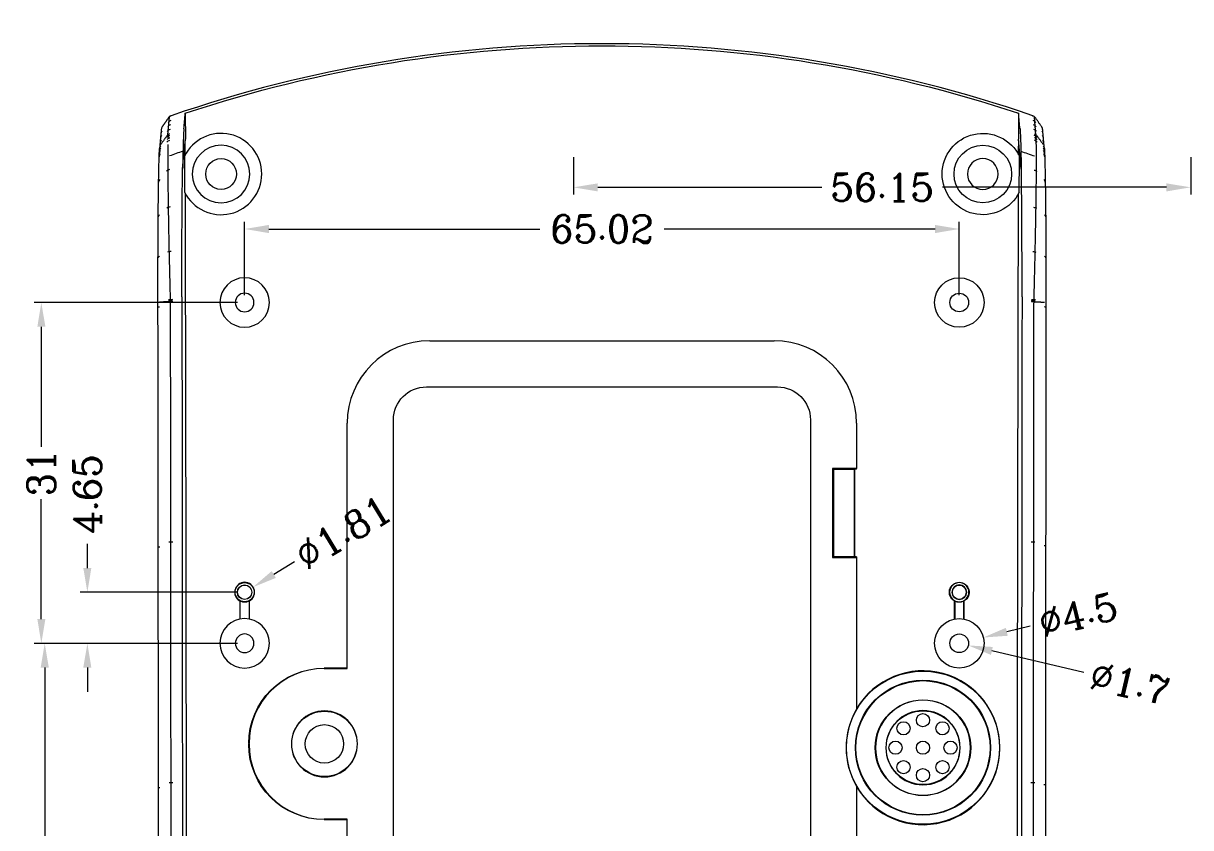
# Model space of a CAD drawing. Header units: millimetres. Extents: x -1138 to -733, y -1269 to -837.
# Drawn here: x -934.8 to -828.6, y -1135.9 to -1062.8 of the extents above; entities that cross this region are included whole.
import ezdxf

# ---------------------------------------------------------------- set-up
doc = ezdxf.new("R2010")
doc.units = ezdxf.units.MM
doc.layers.get('0').update_dxf_attribs({"linetype": 'CONTINUOUS'})
doc.layers.get('Defpoints').update_dxf_attribs({"linetype": 'CONTINUOUS'})
doc.layers.add('71', color=7, linetype='CONTINUOUS', true_color=0xffffff)
doc.styles.add('ROMANC', font='romanc.shx', dxfattribs={"bigfont": 'gbcbig.shx'})
doc.dimstyles.new('YanXiu', dxfattribs={"dimtxt": 2.5, "dimasz": 2.2, "dimexe": 0.66, "dimexo": 0.66, "dimgap": 0.66, "dimtad": 0, "dimdsep": 46, "dimtxsty": 'ROMANC', "dimcen": 0, "dimclrd": 256, "dimclre": 131, "dimclrt": 42, "dimazin": 2, "dimtfac": 1, "dimtofl": 0, "dimtmove": 0, "dimatfit": 3, "dimfxl": 0, "dimlwd": 5, "dimlwe": 5, "dimarcsym": 0})

# ---------------------------------------------------------------- blocks, each defined once
blk = doc.blocks.new('*D0')
at = {"color": 131, "lineweight": 5}
for p, q in [((665.3, -765.47), (665.3, -768.86)), ((721.45, -765.47), (721.45, -768.86))]:
    blk.add_line(p, q, dxfattribs=at)
at = {"lineweight": 5}
for p, q in [((667.5, -768.2), (687.89, -768.2)), ((719.25, -768.2), (698.86, -768.2))]:
    blk.add_line(p, q, dxfattribs=at)
for points in [[(667.5, -767.84), (667.5, -768.57), (665.3, -768.2)], [(719.25, -767.84), (719.25, -768.57), (721.45, -768.2)]]:
    blk.add_solid(points)
at = {"layer": 'Defpoints', "color": 0}
for p in [(665.3, -764.81), (721.45, -764.81), (721.45, -768.2)]:
    blk.add_point(p, dxfattribs=at)
at = {"color": 42, "insert": (693.38, -768.2), "char_height": 2.5, "attachment_point": 5, "style": 'ROMANC'}
blk.add_mtext('56.15', dxfattribs=at)
blk = doc.blocks.new('*D18')
at = {"lineweight": 5}
blk.add_line((639.91, -802.28), (638.03, -803.42), dxfattribs=at)
blk.add_solid([(637.84, -803.11), (638.22, -803.73), (636.15, -804.56)])
at = {"layer": 'Defpoints', "color": 0}
for p in [(636.15, -804.56), (634.6, -805.5)]:
    blk.add_point(p, dxfattribs=at)
at = {"color": 42, "insert": (644.34, -799.59), "char_height": 2.5, "attachment_point": 5, "rotation": 31.2642, "style": 'ROMANC'}
blk.add_mtext('∅1.81', dxfattribs=at)
blk = doc.blocks.new('*D24')
at = {"color": 131, "lineweight": 5}
for p, q in [((634.72, -809.68), (616.53, -809.68)), ((634.72, -851.68), (616.53, -851.68))]:
    blk.add_line(p, q, dxfattribs=at)
at = {"lineweight": 5}
for p, q in [((617.19, -811.88), (617.19, -827.93)), ((617.19, -849.48), (617.19, -833.42))]:
    blk.add_line(p, q, dxfattribs=at)
for points in [[(616.82, -811.88), (617.56, -811.88), (617.19, -809.68)], [(616.82, -849.48), (617.56, -849.48), (617.19, -851.68)]]:
    blk.add_solid(points)
at = {"layer": 'Defpoints', "color": 0}
for p in [(617.19, -809.68), (635.38, -809.68), (635.38, -851.68)]:
    blk.add_point(p, dxfattribs=at)
at = {"color": 42, "insert": (617.19, -830.68), "char_height": 2.5, "attachment_point": 5, "rotation": 90, "style": 'ROMANC'}
blk.add_mtext('42', dxfattribs=at)
blk = doc.blocks.new('*D25')
at = {"lineweight": 5}
for p, q in [((621.07, -802.83), (621.07, -800.63)), ((621.07, -811.88), (621.07, -814.08))]:
    blk.add_line(p, q, dxfattribs=at)
at = {"color": 131, "lineweight": 5}
for p, q in [((634.72, -805.03), (620.41, -805.03)), ((630.23, -809.68), (620.41, -809.68))]:
    blk.add_line(p, q, dxfattribs=at)
for points in [[(620.7, -802.83), (621.43, -802.83), (621.07, -805.03)], [(620.7, -811.88), (621.43, -811.88), (621.07, -809.68)]]:
    blk.add_solid(points)
at = {"layer": 'Defpoints', "color": 0}
for p in [(621.07, -805.03), (635.38, -805.03), (630.89, -809.68)]:
    blk.add_point(p, dxfattribs=at)
at = {"color": 42, "insert": (621.07, -796.1), "char_height": 2.5, "attachment_point": 5, "rotation": 90, "style": 'ROMANC'}
blk.add_mtext('4.65', dxfattribs=at)
blk = doc.blocks.new('*D26')
at = {"lineweight": 5}
blk.add_line((706.86, -808.11), (704.72, -808.63), dxfattribs=at)
blk.add_solid([(704.64, -808.27), (704.81, -808.99), (702.58, -809.15)])
at = {"layer": 'Defpoints', "color": 0}
for p in [(702.58, -809.15), (698.21, -810.21)]:
    blk.add_point(p, dxfattribs=at)
at = {"color": 42, "insert": (711.2, -807.06), "char_height": 2.5, "attachment_point": 5, "rotation": 13.6211, "style": 'ROMANC'}
blk.add_mtext('∅4.5', dxfattribs=at)
blk = doc.blocks.new('*D27')
at = {"lineweight": 5}
blk.add_line((711.72, -812.33), (703.37, -810.37), dxfattribs=at)
blk.add_solid([(703.45, -810.01), (703.28, -810.73), (701.22, -809.87)])
at = {"layer": 'Defpoints', "color": 0}
for p in [(699.57, -809.48), (701.22, -809.87)]:
    blk.add_point(p, dxfattribs=at)
at = {"color": 42, "insert": (715.9, -813.3), "char_height": 2.5, "attachment_point": 5, "rotation": 346.8345, "style": 'ROMANC'}
blk.add_mtext('∅1.7', dxfattribs=at)
blk = doc.blocks.new('*D28')
at = {"color": 131, "lineweight": 5}
for p, q in [((635.38, -778.02), (635.38, -771.33)), ((700.4, -778.02), (700.4, -771.33))]:
    blk.add_line(p, q, dxfattribs=at)
at = {"lineweight": 5}
for p, q in [((637.58, -771.99), (662.23, -771.99)), ((698.2, -771.99), (673.55, -771.99))]:
    blk.add_line(p, q, dxfattribs=at)
for points in [[(637.58, -771.62), (637.58, -772.36), (635.38, -771.99)], [(698.2, -771.62), (698.2, -772.36), (700.4, -771.99)]]:
    blk.add_solid(points)
at = {"layer": 'Defpoints', "color": 0}
for p in [(700.4, -771.99), (635.38, -778.68), (700.4, -778.68)]:
    blk.add_point(p, dxfattribs=at)
at = {"color": 42, "insert": (667.89, -771.99), "char_height": 2.5, "attachment_point": 5, "style": 'ROMANC'}
blk.add_mtext('65.02', dxfattribs=at)
blk = doc.blocks.new('*D29')
at = {"color": 131, "lineweight": 5}
for p, q in [((634.72, -778.68), (616.22, -778.68)), ((631.42, -809.68), (616.22, -809.68))]:
    blk.add_line(p, q, dxfattribs=at)
at = {"lineweight": 5}
for p, q in [((616.88, -780.88), (616.88, -791.79)), ((616.88, -807.48), (616.88, -796.56))]:
    blk.add_line(p, q, dxfattribs=at)
for points in [[(616.52, -780.88), (617.25, -780.88), (616.88, -778.68)], [(616.52, -807.48), (617.25, -807.48), (616.88, -809.68)]]:
    blk.add_solid(points)
at = {"layer": 'Defpoints', "color": 0}
for p in [(616.88, -778.68), (635.38, -778.68), (632.08, -809.68)]:
    blk.add_point(p, dxfattribs=at)
at = {"color": 42, "insert": (616.88, -794.18), "char_height": 2.5, "attachment_point": 5, "rotation": 90, "style": 'ROMANC'}
blk.add_mtext('31', dxfattribs=at)

msp = doc.modelspace()

# ---------------------------------------------------------------- linework, layer by layer
at = {"layer": '71', "color": 7, "linetype": 'Continuous', "lineweight": 0}
for p, q in [((-921.68, -1072.897), (-921.53, -1071.262)), ((-921.53, -1071.243), (-921.533, -1071.251)), ((-920.099, -1070.937), (-920.094, -1073.292)), ((-844.28, -1070.937), (-844.285, -1073.292)), ((-843.003, -1071.167), (-843.001, -1071.162)), ((-842.7, -1072.897), (-842.849, -1071.262)), ((-921.533, -1073.276), (-921.647, -1072.873)), ((-842.689, -1073.763), (-842.702, -1072.895)), ((-897.864, -1091.629), (-866.516, -1091.629)), ((-898.164, -1095.829), (-866.216, -1095.829)), ((-905.364, -1121.45), (-905.364, -1099.129)), ((-901.164, -1157.776), (-901.164, -1098.829)), ((-863.216, -1098.829), (-863.216, -1157.776)), ((-859.016, -1099.129), (-859.016, -1103.263)), ((-861.216, -1103.263), (-861.216, -1111.343)), ((-859.016, -1103.263), (-861.216, -1103.263)), ((-861.216, -1103.307), (-861.096, -1103.307)), ((-861.087, -1103.334), (-861.096, -1103.307)), ((-859.216, -1103.334), (-861.087, -1103.334)), ((-861.087, -1111.271), (-861.087, -1103.334)), ((-859.216, -1103.334), (-859.189, -1103.307)), ((-859.216, -1111.271), (-859.216, -1103.334)), ((-859.016, -1103.307), (-859.189, -1103.307)), ((-859.189, -1111.298), (-859.189, -1103.307)), ((-859.016, -1103.307), (-859.016, -1103.263)), ((-861.096, -1111.298), (-861.216, -1111.298)), ((-861.216, -1111.343), (-859.016, -1111.343)), ((-861.096, -1111.298), (-861.087, -1111.271)), ((-861.087, -1111.271), (-859.216, -1111.271)), ((-859.216, -1111.271), (-859.189, -1111.298)), ((-859.016, -1111.298), (-859.189, -1111.298)), ((-859.016, -1111.298), (-859.016, -1111.343)), ((-859.016, -1111.343), (-859.016, -1125.163)), ((-915.15, -1115.293), (-915.15, -1116.95)), ((-915.104, -1116.941), (-915.104, -1115.292)), ((-914.295, -1115.292), (-914.295, -1116.941)), ((-914.249, -1116.95), (-914.249, -1115.293)), ((-850.13, -1115.293), (-850.13, -1116.95)), ((-850.085, -1115.292), (-850.085, -1116.941)), ((-849.275, -1116.941), (-849.275, -1115.292)), ((-849.23, -1116.95), (-849.23, -1115.293)), ((-905.364, -1121.42), (-907.472, -1121.42)), ((-907.472, -1121.45), (-905.364, -1121.45)), ((-912.295, -1123.447), (-912.316, -1123.426)), ((-914.322, -1128.27), (-914.322, -1128.335)), ((-914.293, -1128.335), (-914.293, -1128.27)), ((-912.316, -1133.179), (-912.295, -1133.158)), ((-859.016, -1132.141), (-859.016, -1145.263)), ((-905.364, -1135.156), (-907.472, -1135.156)), ((-907.472, -1135.185), (-905.364, -1135.185)), ((-905.364, -1157.476), (-905.364, -1135.156))]:
    msp.add_line(p, q, dxfattribs=at)
at = {"layer": '71', "color": 7, "linetype": 'Continuous', "lineweight": 0, "extrusion": (0, 0, -1)}
for centre, radius in [((916.842, -1076.468), 2.62), ((847.538, -1076.468), 1.4), ((914.699, -1088.154), 2.25), ((914.699, -1088.154), 0.85), ((849.68, -1114.509), 0.874), ((849.68, -1114.509), 0.659), ((914.699, -1119.154), 2.25), ((914.699, -1119.154), 0.85), ((852.982, -1128.652), 4.324), ((907.44, -1128.303), 3.005), ((852.982, -1128.652), 3.376)]:
    msp.add_circle(centre, radius, dxfattribs=at)
at = {"layer": '71', "color": 7, "linetype": 'Continuous', "lineweight": 0}
for centre, radius in [((-847.538, -1076.468), 2.62), ((-916.842, -1076.468), 1.4), ((-849.68, -1088.154), 2.25), ((-849.68, -1088.154), 0.85), ((-914.699, -1114.509), 0.874), ((-914.699, -1114.509), 0.659), ((-914.699, -1114.509), 0.65), ((-849.68, -1114.509), 0.65), ((-849.68, -1119.154), 2.25), ((-849.68, -1119.154), 0.85), ((-852.982, -1128.652), 6.962), ((-852.982, -1128.652), 6.147), ((-852.982, -1128.652), 6.1), ((-852.982, -1128.652), 4.35), ((-907.44, -1128.303), 2.974), ((-852.982, -1128.652), 3.35), ((-852.982, -1126.152), 0.6), ((-907.44, -1128.303), 1.75), ((-854.749, -1126.884), 0.6), ((-851.214, -1126.884), 0.6), ((-855.482, -1128.652), 0.6), ((-852.982, -1128.652), 0.6), ((-850.482, -1128.652), 0.6), ((-854.749, -1130.42), 0.6), ((-851.214, -1130.42), 0.6), ((-852.982, -1131.152), 0.6)]:
    msp.add_circle(centre, radius, dxfattribs=at)
at = {"layer": '71', "color": 7, "linetype": 'Continuous', "lineweight": 0, "extrusion": (0, 0, -1)}
for centre, radius, start, end in [((882.19, -1185.062), 120.256, 71.62475, 108.37525), ((847.538, -1076.468), 3.7, 206.25343, 154.06761), ((898.164, -1098.829), 3, 0, 90), ((866.216, -1098.829), 3, 90, 180), ((849.68, -1114.509), 0.905, 299.84461, 240.15539), ((907.472, -1128.27), 6.85, 0, 90), ((852.982, -1128.652), 6.97, 329.96663, 30.03337), ((907.472, -1128.335), 6.85, 270, 0)]:
    msp.add_arc(centre, radius, start, end, dxfattribs=at)
at = {"layer": '71', "color": 7, "linetype": 'Continuous', "lineweight": 0}
for centre, radius, start, end in [((-882.19, -1185.062), 120.452, 71.01349, 108.98905), ((-916.842, -1076.468), 3.7, 206.25343, 154.06761), ((-897.864, -1099.129), 7.5, 90, 180), ((-866.516, -1099.129), 7.5, 0, 90), ((-914.699, -1114.509), 0.905, 299.84461, 240.15539), ((-914.699, -1114.509), 0.882, 242.67679, 297.32321), ((-849.68, -1114.509), 0.882, 242.67679, 297.32321), ((-907.472, -1128.27), 6.82, 90, 180), ((-852.982, -1128.652), 7, 210.45086, 149.54914), ((-907.472, -1128.335), 6.82, 180, 270)]:
    msp.add_arc(centre, radius, start, end, dxfattribs=at)
for centre, major_axis, ratio, start_param, end_param in [((-921.251, -1072.051), (-0.498, 0.045), 0.9818134, 5.1285028, 5.7538149), ((-921.216, -1071.636), (0.107, 0.488), 0.9945882, 0.5498883, 1.1765381), ((-921.226, -1071.64), (-0.274, 0.418), 0.9675276, 0.0010524, 0.254086), ((-843.166, -1071.639), (0.494, -0.079), 0.990581, 0.7761424, 1.4001627), ((-843.166, -1071.641), (0.5, -0.007), 0.9867628, 0.6329039, 1.257648), ((-843.166, -1071.638), (0.468, -0.177), 0.9932877, 0.977823, 1.6016474), ((-843.165, -1071.637), (0.401, -0.298), 0.9948868, 1.2524979, 1.8766494), ((-843.164, -1071.635), (-0.4, 0.301), 0.9999996, 4.3978316, 5.0264565), ((-843.129, -1072.051), (-0.498, -0.045), 0.9818134, 3.6709631, 4.2962751), ((-921.824, -1072.862), (0.498, -0.044), 0.9818482, 2.6097849, 3.1420667), ((-921.789, -1072.462), (0.498, -0.044), 0.9818691, 2.6091602, 3.141678), ((-921.325, -1072.87), (-0.498, 0.045), 0.9817692, 5.13121, 5.7551307), ((-921.288, -1072.461), (-0.498, 0.045), 0.9817914, 5.1298519, 5.7544706), ((-843.092, -1072.461), (-0.498, -0.045), 0.9817914, 3.6703074, 4.2949261), ((-843.055, -1072.87), (-0.498, -0.045), 0.9817692, 3.6696473, 4.293568), ((-842.592, -1072.452), (0.496, 0.059), 0.9898152, 6.2352782, 6.7808182), ((-842.556, -1072.856), (0.498, 0.044), 0.9818486, 6.2822162, 6.8150025), ((-921.894, -1073.664), (0.498, -0.044), 0.9818058, 2.6110463, 3.1424612), ((-921.859, -1073.263), (0.498, -0.044), 0.9818271, 2.6104136, 3.142502), ((-921.379, -1073.855), (-0.5, 0.008), 0.9303041, 5.0407402, 5.6744771), ((-921.374, -1073.619), (-0.5, 0.012), 0.9513619, 5.0566559, 5.686348), ((-921.368, -1073.424), (-0.5, 0.019), 0.9688124, 5.0758871, 5.7020652), ((-843.012, -1073.422), (-0.5, -0.019), 0.9690398, 3.7224521, 4.348583), ((-843.006, -1073.613), (-0.5, -0.012), 0.951928, 3.7380243, 4.3676052), ((-843.001, -1073.844), (-0.5, -0.008), 0.9313096, 3.7498518, 4.3833989), ((-842.521, -1073.259), (0.498, 0.044), 0.9818274, 6.2823918, 6.8143707), ((-842.485, -1073.662), (0.498, 0.044), 0.9818059, 6.2830557, 6.8137348), ((-921.971, -1074.9), (0.5, -0.017), 0.9018572, 2.5448885, 3.1819995), ((-921.96, -1074.609), (0.5, -0.02), 0.9287317, 2.5564615, 3.188683), ((-921.95, -1074.39), (0.499, -0.025), 0.9498606, 2.5691656, 3.1974384), ((-921.94, -1074.209), (0.499, -0.032), 0.9674611, 2.5857763, 3.2106239), ((-921.93, -1074.067), (0.498, -0.043), 0.9812492, 2.6103166, 3.2322642), ((-842.44, -1074.204), (0.499, 0.032), 0.9679744, 6.2136112, 6.8383555), ((-842.429, -1074.386), (0.499, 0.025), 0.9502839, 6.2271082, 6.8553005), ((-842.419, -1074.606), (0.5, 0.02), 0.9289784, 6.2360162, 6.8681922), ((-842.409, -1074.9), (0.5, 0.017), 0.901855, 6.2427789, 6.8798903), ((-921.396, -1076.434), (-0.5, 0), 0.7536853, 4.9689984, 5.6337026), ((-842.983, -1076.498), (-0.5, 0), 0.7495237, 3.7917392, 4.4571612), ((-922.024, -1077.204), (0.5, -0.008), 0.7416586, 2.5028722, 3.1676138), ((-842.355, -1077.204), (0.5, 0.008), 0.7416638, 6.257164, 6.9219047), ((-921.38, -1079.728), (-0.5, -0.004), 0.5458574, 4.893821, 5.5951453), ((-843, -1079.783), (-0.5, 0.004), 0.542463, 3.8302368, 4.5321712), ((-922.062, -1080.349), (0.5, -0.004), 0.5330466, 2.4608907, 3.1622213), ((-842.318, -1080.349), (0.5, 0.004), 0.5330633, 6.2625564, 6.9638841), ((-922.082, -1084.074), (0.5, -0.001), 0.2981473, 2.4148942, 3.1598776), ((-921.334, -1083.669), (-0.5, -0.007), 0.3080953, 4.8075393, 5.5528474), ((-843.046, -1083.701), (-0.5, 0.007), 0.3062483, 3.8722805, 4.6179418), ((-842.297, -1084.074), (0.5, 0.001), 0.298176, 6.2649002, 7.0098781), ((-922.084, -1088.583), (0.5, 0.001), 0.054255, 2.3648955, 3.1590717), ((-921.262, -1087.925), (-0.5, -0.01), 0.0597175, 4.7132881, 5.5074021), ((-921.26, -1088.033), (-0.5, -0.01), 0.0546534, 4.7112557, 5.5061721), ((-921.26, -1088.054), (-0.5, -0.011), 0.0546353, 4.7111908, 5.5058894), ((-921.259, -1088.074), (-0.5, -0.012), 0.0546171, 4.7111258, 5.5056081), ((-921.259, -1088.094), (-0.5, -0.012), 0.0545991, 4.7110725, 5.5053381), ((-843.12, -1088.033), (0.5, -0.01), 0.054653, 0.7770188, 1.5719309), ((-843.12, -1088.054), (0.5, -0.011), 0.0546349, 0.7773014, 1.5719958), ((-843.12, -1088.074), (0.5, -0.012), 0.0546167, 0.7775828, 1.5720608), ((-843.119, -1088.013), (0.5, -0.01), 0.0546711, 0.776735, 1.5718661), ((-843.117, -1087.926), (-0.5, 0.01), 0.0596803, 3.9173828, 4.7115044), ((-842.295, -1088.579), (0.5, -0.001), 0.0542577, 6.2657063, 7.0598825), ((-922.058, -1110.43), (0.5, 0), 0.0363802, 2.3649096, 3.1590575), ((-921.232, -1109.971), (-0.5, 0), 0.0367289, 4.7123537, 5.5065021), ((-843.147, -1109.971), (-0.5, 0), 0.0367289, 3.9182759, 4.7124242), ((-842.321, -1110.295), (0.5, 0), 0.0364907, 6.2657204, 7.0598684), ((-921.217, -1131.858), (-0.5, 0), 0.0188348, 4.7123797, 5.5065107), ((-843.163, -1131.858), (-0.5, 0), 0.0188349, 3.9182672, 4.7123982), ((-842.337, -1132.025), (0.5, 0), 0.0187128, 6.265729, 7.0598599), ((-922.043, -1132.292), (0.5, 0), 0.0184944, 2.3649182, 3.1590489)]:
    msp.add_ellipse(centre, major_axis=major_axis, ratio=ratio, start_param=start_param, end_param=end_param, dxfattribs=at)
at = {"layer": '71', "color": 7, "linetype": 'Continuous', "lineweight": 0, "extrusion": (0, 0, -1)}
for centre, major_axis, start_param, end_param in [((-915.153, -1114.509), (0.906, 0), 1.5176218, 1.5677179), ((-914.246, -1114.509), (-0.906, 0), 4.7154674, 4.7655635), ((-850.133, -1114.509), (0.906, 0), 1.5176218, 1.5677179), ((-849.227, -1114.509), (-0.906, 0), 4.7154674, 4.7655635)]:
    msp.add_ellipse(centre, major_axis=major_axis, ratio=0.8660474, start_param=start_param, end_param=end_param, dxfattribs=at)
at = {"layer": '71', "color": 7, "linetype": 'Continuous', "lineweight": 0}
for points, degree in [([(-921.593, -1071.302), (-921.895, -1071.732), (-922.197, -1072.162)], 2), ([(-921.622, -1071.351), (-921.61, -1071.328), (-921.599, -1071.309), (-921.588, -1071.295)], 3), ([(-920.226, -1072.36), (-920.184, -1071.885), (-920.141, -1071.411), (-920.099, -1070.937)], 3), ([(-844.154, -1072.36), (-844.196, -1071.885), (-844.238, -1071.411), (-844.28, -1070.937)], 3), ([(-842.845, -1071.256), (-842.844, -1071.259), (-842.843, -1071.262), (-842.842, -1071.265)], 3), ([(-842.183, -1072.162), (-842.754, -1071.348)], 1), ([(-922.286, -1072.41), (-922.357, -1073.215), (-922.428, -1074.021)], 2), ([(-920.226, -1072.36), (-920.242, -1072.542), (-920.257, -1072.838), (-920.272, -1073.247)], 3), ([(-844.154, -1072.36), (-844.137, -1072.542), (-844.122, -1072.838), (-844.108, -1073.247)], 3), ([(-841.952, -1074.021), (-842.023, -1073.215), (-842.093, -1072.411)], 2), ([(-921.77, -1072.993), (-922.338, -1073.78)], 1), ([(-921.524, -1072.812), (-921.622, -1072.845), (-921.709, -1072.909), (-921.769, -1072.992)], 3), ([(-920.338, -1076.034), (-920.257, -1075.118), (-920.176, -1074.204), (-920.094, -1073.292)], 3), ([(-920.101, -1074.717), (-920.103, -1074.282), (-920.104, -1073.847), (-920.105, -1073.412)], 3), ([(-844.042, -1076.034), (-844.123, -1075.118), (-844.204, -1074.204), (-844.285, -1073.292)], 3), ([(-844.278, -1074.717), (-844.277, -1074.282), (-844.276, -1073.847), (-844.274, -1073.412)], 3), ([(-842.856, -1072.811), (-842.757, -1072.844), (-842.67, -1072.909), (-842.61, -1072.993)], 3), ([(-842.61, -1072.993), (-842.042, -1073.78)], 1), ([(-922.47, -1074.865), (-922.457, -1074.5), (-922.444, -1074.23), (-922.429, -1074.066)], 3), ([(-920.305, -1074.389), (-920.715, -1074.532), (-921.125, -1074.677), (-921.533, -1074.825)], 3), ([(-844.075, -1074.389), (-843.664, -1074.532), (-843.255, -1074.677), (-842.846, -1074.825)], 3), ([(-841.95, -1074.066), (-841.936, -1074.23), (-841.922, -1074.5), (-841.91, -1074.865)], 3), ([(-920.169, -1074.85), (-920.166, -1075.935), (-920.163, -1077.02), (-920.16, -1078.105)], 3), ([(-844.22, -1078.105), (-844.217, -1077.02), (-844.213, -1075.935), (-844.21, -1074.85)], 3), ([(-920.347, -1076.037), (-920.344, -1076.036), (-920.341, -1076.035), (-920.338, -1076.034)], 3), ([(-844.033, -1076.037), (-844.036, -1076.036), (-844.039, -1076.035), (-844.042, -1076.034)], 3), ([(-919.992, -1172.528), (-919.972, -1141.097), (-920.005, -1109.667), (-920.092, -1078.237)], 3), ([(-844.387, -1172.528), (-844.407, -1141.097), (-844.374, -1109.667), (-844.288, -1078.237)], 3), ([(-922.542, -1175.506), (-922.529, -1146.379), (-922.543, -1117.235), (-922.585, -1088.147)], 3), ([(-921.615, -1088.08), (-922.441, -1088.127)], 1), ([(-921.259, -1088.072), (-921.391, -1088.072), (-921.522, -1088.075), (-921.615, -1088.08)], 3), ([(-921.47, -1087.992), (-921.469, -1088.019), (-921.469, -1088.047), (-921.468, -1088.074)], 3), ([(-843.121, -1088.068), (-842.989, -1088.071), (-842.857, -1088.077), (-842.764, -1088.084)], 3), ([(-842.91, -1087.992), (-842.91, -1088.02), (-842.911, -1088.047), (-842.912, -1088.075)], 3), ([(-842.764, -1088.08), (-841.938, -1088.127)], 1), ([(-841.795, -1088.146), (-841.836, -1117.232), (-841.851, -1146.374), (-841.838, -1175.499)], 3)]:
    msp.add_open_spline(points, degree=degree, dxfattribs=at)
for points, knots in [([(-921.383, -1071.166), (-921.39, -1071.168), (-921.431, -1071.178), (-921.491, -1071.215), (-921.544, -1071.252), (-921.563, -1071.27), (-921.566, -1071.273)], [0, 0, 0, 0, 0.0996633, 0.556314, 0.9333207, 1, 1, 1, 1]), ([(-922.196, -1072.162), (-922.215, -1072.188), (-922.244, -1072.239), (-922.267, -1072.303), (-922.275, -1072.338), (-922.276, -1072.345)], [0, 0, 0, 0, 0.4706677, 0.8772638, 1, 1, 1, 1]), ([(-842.093, -1072.42), (-842.093, -1072.412), (-842.095, -1072.388), (-842.106, -1072.326), (-842.131, -1072.246), (-842.164, -1072.191), (-842.186, -1072.163)], [0, 0, 0, 0, 0.1279796, 0.3334008, 0.6476345, 1, 1, 1, 1]), ([(-920.272, -1073.247), (-920.278, -1073.422), (-920.284, -1073.613), (-920.296, -1074.027), (-920.302, -1074.249), (-920.318, -1074.95), (-920.328, -1075.468), (-920.338, -1076.034)], [0, 0, 0, 0, 0.25, 0.25, 0.5, 0.5, 1, 1, 1, 1]), ([(-844.108, -1073.247), (-844.101, -1073.422), (-844.095, -1073.613), (-844.084, -1074.027), (-844.078, -1074.249), (-844.061, -1074.95), (-844.051, -1075.468), (-844.042, -1076.034)], [0, 0, 0, 0, 0.25, 0.25, 0.5, 0.5, 1, 1, 1, 1]), ([(-921.69, -1073.777), (-921.691, -1073.84), (-921.692, -1073.906), (-921.693, -1074.072), (-921.693, -1074.174), (-921.695, -1074.492), (-921.696, -1074.718), (-921.695, -1075.44), (-921.692, -1075.977), (-921.685, -1076.868), (-921.682, -1077.18), (-921.675, -1077.823), (-921.671, -1078.155), (-921.658, -1079.178), (-921.647, -1079.898), (-921.626, -1081.035), (-921.619, -1081.425), (-921.605, -1082.214), (-921.597, -1082.614), (-921.573, -1083.825), (-921.554, -1084.651), (-921.514, -1086.313), (-921.493, -1087.151), (-921.47, -1087.992)], [0, 0, 0, 0, 0.0249415, 0.0249415, 0.0612201, 0.0612201, 0.1337772, 0.1337772, 0.2788914, 0.2788914, 0.3514485, 0.3514485, 0.4240056, 0.4240056, 0.5691198, 0.5691198, 0.6416769, 0.6416769, 0.714234, 0.714234, 0.8593482, 0.8593482, 1, 1, 1, 1]), ([(-842.689, -1073.774), (-842.689, -1073.838), (-842.688, -1073.905), (-842.687, -1074.072), (-842.686, -1074.174), (-842.684, -1074.492), (-842.684, -1074.718), (-842.685, -1075.44), (-842.688, -1075.977), (-842.695, -1076.868), (-842.698, -1077.18), (-842.705, -1077.823), (-842.708, -1078.155), (-842.722, -1079.178), (-842.733, -1079.898), (-842.753, -1081.035), (-842.76, -1081.425), (-842.775, -1082.214), (-842.782, -1082.614), (-842.807, -1083.825), (-842.826, -1084.651), (-842.866, -1086.313), (-842.886, -1087.151), (-842.909, -1087.992)], [0, 0, 0, 0, 0.0252669, 0.0252669, 0.0615333, 0.0615333, 0.1340662, 0.1340662, 0.279132, 0.279132, 0.3516649, 0.3516649, 0.4241978, 0.4241978, 0.5692635, 0.5692635, 0.6417964, 0.6417964, 0.7143293, 0.7143293, 0.8593951, 0.8593951, 1, 1, 1, 1]), ([(-922.585, -1088.147), (-922.587, -1086.756), (-922.586, -1085.401), (-922.58, -1083.422), (-922.577, -1082.769), (-922.57, -1081.51), (-922.566, -1080.901), (-922.559, -1080.02), (-922.556, -1079.732), (-922.551, -1079.174), (-922.548, -1078.903), (-922.538, -1078.115), (-922.531, -1077.622), (-922.52, -1076.934), (-922.516, -1076.712), (-922.507, -1076.287), (-922.503, -1076.083), (-922.489, -1075.504), (-922.48, -1075.163), (-922.47, -1074.865)], [0, 0, 0, 0, 0.25, 0.25, 0.375, 0.375, 0.5, 0.5, 0.5625, 0.5625, 0.625, 0.625, 0.75, 0.75, 0.8125, 0.8125, 0.875, 0.875, 1, 1, 1, 1]), ([(-841.91, -1074.865), (-841.9, -1075.163), (-841.89, -1075.504), (-841.877, -1076.083), (-841.872, -1076.288), (-841.864, -1076.713), (-841.86, -1076.934), (-841.848, -1077.623), (-841.841, -1078.116), (-841.832, -1078.904), (-841.829, -1079.175), (-841.823, -1079.734), (-841.821, -1080.022), (-841.813, -1080.902), (-841.809, -1081.507), (-841.802, -1082.754), (-841.8, -1083.396), (-841.796, -1084.715), (-841.794, -1085.395), (-841.794, -1086.761), (-841.794, -1087.45), (-841.795, -1088.146)], [0, 0, 0, 0, 0.125, 0.125, 0.1875, 0.1875, 0.25, 0.25, 0.375, 0.375, 0.4375, 0.4375, 0.5, 0.5, 0.625, 0.625, 0.75, 0.75, 0.875, 0.875, 1, 1, 1, 1]), ([(-920.409, -1087.636), (-920.41, -1086.54), (-920.41, -1085.466), (-920.407, -1083.887), (-920.406, -1083.366), (-920.403, -1082.336), (-920.4, -1081.824), (-920.393, -1080.331), (-920.386, -1079.391), (-920.373, -1078.065), (-920.368, -1077.637), (-920.358, -1076.811), (-920.352, -1076.414), (-920.347, -1076.037)], [0, 0, 0, 0, 0.25, 0.25, 0.375, 0.375, 0.5, 0.5, 0.75, 0.75, 0.875, 0.875, 1, 1, 1, 1]), ([(-843.971, -1087.636), (-843.969, -1086.54), (-843.969, -1085.466), (-843.972, -1083.887), (-843.973, -1083.366), (-843.977, -1082.336), (-843.979, -1081.824), (-843.987, -1080.331), (-843.994, -1079.391), (-844.007, -1078.065), (-844.011, -1077.637), (-844.022, -1076.811), (-844.027, -1076.414), (-844.033, -1076.037)], [0, 0, 0, 0, 0.25, 0.25, 0.375, 0.375, 0.5, 0.5, 0.75, 0.75, 0.875, 0.875, 1, 1, 1, 1]), ([(-921.469, -1088.074), (-921.468, -1088.437), (-921.467, -1088.8), (-921.46, -1093.894), (-921.454, -1098.628), (-921.439, -1112.831), (-921.431, -1122.305), (-921.422, -1141.257), (-921.42, -1150.735), (-921.421, -1164.952), (-921.423, -1169.691), (-921.425, -1174.795), (-921.425, -1175.161), (-921.425, -1175.527)], [0, 0, 0, 0, 0.0124505, 0.0124505, 0.1749502, 0.1749502, 0.4999494, 0.4999494, 0.8249486, 0.8249486, 0.9874483, 0.9874483, 1, 1, 1, 1]), ([(-920.409, -1087.636), (-920.387, -1102.308), (-920.373, -1116.994), (-920.359, -1146.371), (-920.358, -1161.061), (-920.365, -1175.753)], [0, 0, 0, 0, 0.5, 0.5, 1, 1, 1, 1]), ([(-843.971, -1087.636), (-843.992, -1102.308), (-844.006, -1116.994), (-844.021, -1146.371), (-844.021, -1161.061), (-844.015, -1175.753)], [0, 0, 0, 0, 0.5, 0.5, 1, 1, 1, 1]), ([(-842.911, -1088.075), (-842.912, -1088.437), (-842.912, -1088.8), (-842.919, -1093.894), (-842.925, -1098.628), (-842.941, -1112.831), (-842.949, -1122.305), (-842.958, -1141.257), (-842.96, -1150.735), (-842.958, -1164.952), (-842.957, -1169.691), (-842.955, -1174.795), (-842.954, -1175.161), (-842.954, -1175.527)], [0, 0, 0, 0, 0.0124425, 0.0124425, 0.1749434, 0.1749434, 0.4999453, 0.4999453, 0.8249472, 0.8249472, 0.9874482, 0.9874482, 1, 1, 1, 1])]:
    msp.add_open_spline(points, degree=3, knots=knots, dxfattribs=at)

# ---------------------------------------------------------------- dimensions: what is measured, and where the dimension line sits
at = {"color": 1}
for base, p1, p2, picture, middle, set_off in [((-828.6285, -1077.6804), (-884.7738, -1074.2831), (-828.6285, -1074.2831), '*D0', (-856.7012, -1077.6804), (-1550.0767, -309.4776)), ((-849.68, -1081.466), (-914.699, -1088.154), (-849.68, -1088.154), '*D28', (-882.19, -1081.466), (-1550.077, -309.478))]:
    dim = msp.add_linear_dim(base=base, p1=p1, p2=p2, dimstyle='YanXiu', dxfattribs=at)
    dim.commit()
    dim.dimension.update_dxf_attribs({"geometry": picture, "text_midpoint": middle, "insert": set_off})
for base, p1, p2, picture, middle, set_off in [((-933.192, -1088.154), (-917.992, -1119.154), (-914.699, -1088.154), '*D29', (-933.192, -1103.654), (-1550.077, -309.478)), ((-929.0086, -1114.5085), (-919.1891, -1119.1544), (-914.6995, -1114.5085), '*D25', (-929.0086, -1105.5795), (-1550.0767, -309.4776)), ((-932.885, -1119.154), (-914.699, -1161.154), (-914.699, -1119.154), '*D24', (-932.885, -1140.154), (-1550.077, -309.478))]:
    dim = msp.add_linear_dim(base=base, p1=p1, p2=p2, angle=90, dimstyle='YanXiu', dxfattribs=at)
    dim.commit()
    dim.dimension.update_dxf_attribs({"geometry": picture, "text_midpoint": middle, "insert": set_off})
dim = msp.add_diameter_dim_2p(p1=(-915.473, -1114.978), p2=(-913.926, -1114.039), dimstyle='YanXiu')
dim.commit()
dim.dimension.update_dxf_attribs({"geometry": '*D18', "text_midpoint": (-905.734, -1109.065), "insert": (-1550.077, -309.478)})
dim = msp.add_diameter_dim_2p(p1=(-851.867, -1119.684), p2=(-847.493, -1118.625), dimstyle='YanXiu', dxfattribs=at)
dim.commit()
dim.dimension.update_dxf_attribs({"geometry": '*D26', "text_midpoint": (-838.873, -1116.536), "insert": (-1550.077, -309.478)})
dim = msp.add_diameter_dim_2p(p1=(-850.508, -1118.961), p2=(-848.852, -1119.348), dimstyle='YanXiu', dxfattribs=at)
dim.commit()
dim.dimension.update_dxf_attribs({"geometry": '*D27', "text_midpoint": (-834.174, -1122.781), "dimtype": 131, "insert": (-1550.077, -309.478)})

doc.saveas('drawing.dxf')
